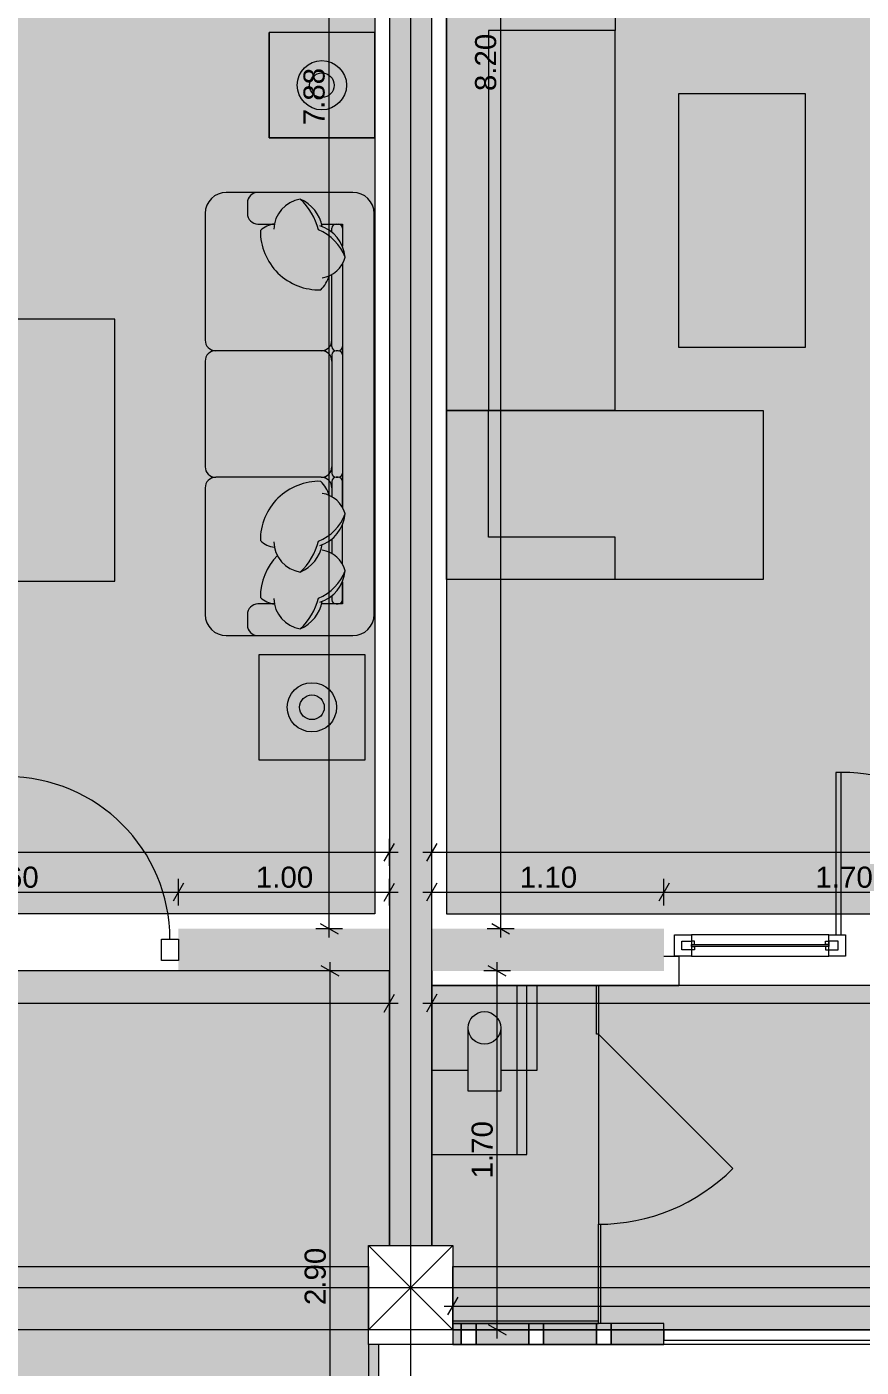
# Model space of a CAD drawing. Header units: millimetres. Extents: x 475616349 to 476941521, y 4620115302 to 4621446928.
# Drawn here: x 476502821 to 476506772, y 4620564558 to 4620570909 of the extents above; entities that cross this region are included whole.
import ezdxf

# ---------------------------------------------------------------- set-up
doc = ezdxf.new("R2010")
doc.units = ezdxf.units.MM
doc.header["$MEASUREMENT"] = 0
for name, color, linetype, lineweight in [('2D Drafting - General_Pen_No__1_Pen_No__7', 7, 'Continuous', 0), ('2D Drafting - General_Pen_No__250_Pen_No__7_Pen_No__250', 7, 'Continuous', 0), ('2D Drafting - General_Pen_No__250_Pen_No__7_Pen_No__7', 7, 'Continuous', 0), ('2D Drafting - General_Pen_No__7_Pen_No__250', 7, 'Continuous', 0), ('2D Drafting - General_Pen_No__7_Pen_No__7_Pen_No__7', 7, 'Continuous', 0), ('Doors_Pen_No__7_Pen_No__7_Pen_No__7', 7, 'Continuous', 0), ('G-Anno-Nplt_Pen_No__151', 151, 'Continuous', 0), ('G-Anno-Nplt_Pen_No__255', 255, 'Continuous', 0), ('G-Anno-Nplt_Pen_No__4', 7, 'Continuous', 0), ('gegmebi_Pen_No__1_Pen_No__7', 7, 'Continuous', 0), ('kar-panjara_Pen_No__7_Pen_No__7_Pen_No__7', 7, 'Continuous', 0), ('New_0_Pen_No__7', 7, 'Continuous', 0), ('New_2D Drafting - General_Pen_No__250_Pen_No__7_Pen_No__255', 255, 'Continuous', 0), ('New_2D Drafting - General_Pen_No__2_Pen_No__250', 7, 'Continuous', 0), ('New_aveji_Pen_No__7', 7, 'Continuous', 0), ('New_G-Anno-Nplt_Pen_No__250', 7, 'Continuous', 0), ('New_G-Anno-Nplt_Pen_No__4', 7, 'Continuous', 0), ('New_reg_nak_Pen_No__250', 7, 'Continuous', 0), ('New_reg_nak_Pen_No__7', 7, 'Continuous', 0), ('New_Structural - Bearing_Pen_No__250', 7, 'Continuous', 0), ('New_Structural - Bearing_Pen_No__7', 7, 'Continuous', 0), ('New_zoma_Pen_No__4', 7, 'Continuous', 0), ('New_zoma_Pen_No__7', 7, 'Continuous', 0), ('zoma_Pen_No__142', 142, 'Continuous', 0), ('zoma_Pen_No__5_Pen_No__5', 5, 'Continuous', 0)]:
    doc.layers.add(name, color=color, linetype=linetype, lineweight=lineweight)
doc.layers.add('New_zoma', color=7, linetype='Continuous')
doc.layers.add('zoma', color=7, linetype='Continuous')
doc.styles.add('GENERATED_STYLE_1', font='arial.ttf')
doc.styles.add('GENERATED_STYLE_2', font='arial.ttf')
doc.dimstyles.new('GENERATED_STYLE__1', dxfattribs={"dimtxt": 200, "dimasz": 64.421331, "dimexe": 0.18, "dimexo": 3, "dimgap": 0.09, "dimtad": 1, "dimtih": 1, "dimtoh": 1, "dimlfac": 0.001, "dimzin": 0, "dimdsep": 46, "dimtxsty": 'GENERATED_STYLE_2', "dimblk": 'ARROWHEAD_2', "dimblk1": 'ARROWHEAD_2', "dimblk2": 'ARROWHEAD_2', "dimcen": 0.09, "dimclrd": 142, "dimclre": 142, "dimclrt": 142, "dimadec": 0, "dimazin": 0, "dimtfac": 1, "dimtdec": 4, "dimtmove": 0, "dimatfit": 3, "dimfxl": 1, "dimtolj": 1, "dimtzin": 0, "dimarcsym": 0})
doc.dimstyles.new('GENERATED_STYLE__18', dxfattribs={"dimtxt": 100, "dimasz": 64.421331, "dimexe": 0.18, "dimexo": 3, "dimgap": 0.09, "dimtad": 1, "dimtih": 1, "dimtoh": 1, "dimlfac": 0.001, "dimzin": 0, "dimdsep": 46, "dimtxsty": 'GENERATED_STYLE_1', "dimblk": 'ARROWHEAD_2', "dimblk1": 'ARROWHEAD_2', "dimblk2": 'ARROWHEAD_2', "dimcen": 0.09, "dimclrd": 7, "dimclre": 7, "dimclrt": 7, "dimadec": 0, "dimazin": 0, "dimtfac": 1, "dimtdec": 4, "dimtmove": 0, "dimatfit": 3, "dimfxl": 1, "dimtolj": 1, "dimtzin": 0, "dimarcsym": 0})
doc.dimstyles.new('GENERATED_STYLE__19', dxfattribs={"dimtxt": 100, "dimasz": 64.421331, "dimexe": 0.18, "dimexo": 3, "dimgap": 0.09, "dimtad": 1, "dimlfac": 0.001, "dimzin": 0, "dimdsep": 46, "dimtxsty": 'GENERATED_STYLE_1', "dimblk": 'ARROWHEAD_2', "dimblk1": 'ARROWHEAD_2', "dimblk2": 'ARROWHEAD_2', "dimcen": 0.09, "dimclrd": 7, "dimclre": 7, "dimclrt": 7, "dimadec": 0, "dimazin": 0, "dimtfac": 1, "dimtdec": 4, "dimtmove": 0, "dimatfit": 3, "dimfxl": 1, "dimtolj": 1, "dimtzin": 0, "dimarcsym": 0})
doc.dimstyles.new('GENERATED_STYLE__47', dxfattribs={"dimtxt": 0.18, "dimasz": 364.8, "dimexe": 0.18, "dimexo": 0.0625, "dimgap": 0.09, "dimtad": 0, "dimtih": 1, "dimtoh": 1, "dimdec": 4, "dimzin": 0, "dimdsep": 46, "dimcen": 0.09, "dimadec": 0, "dimazin": 0, "dimtfac": 1, "dimtdec": 4, "dimtmove": 0, "dimatfit": 3, "dimldrblk": 'ARROWHEAD_11', "dimfxl": 1, "dimtolj": 1, "dimtzin": 0, "dimarcsym": 0})

# ---------------------------------------------------------------- blocks, each defined once
blk = doc.blocks.new('*D1475', base_point=(476577134.1, 4620325125.7))
at = {"layer": 'zoma_Pen_No__142', "color": 142, "linetype": 'Continuous', "lineweight": 0, "transparency": 16777216}
for p, q in [((476497938.4, 4620535777.6), (476497938.4, 4620535904.8)), ((476504438.4, 4620535777.6), (476504438.4, 4620535904.8)), ((476497962.8, 4620535883.6), (476497913.9, 4620535798.8)), ((476497938.4, 4620535841.2), (476504438.4, 4620535841.2)), ((476504462.8, 4620535883.6), (476504413.9, 4620535798.8))]:
    blk.add_line(p, q, dxfattribs=at)
at = {"layer": 'zoma_Pen_No__142', "color": 142, "lineweight": 0, "transparency": 16777216, "char_height": 200, "attachment_point": 7, "style": 'GENERATED_STYLE_2'}
for s, insert in [('\\A1;{\\pql;\\fArial CYR|b0|i0|c204|p34;6.50}', (476500922.3, 4620535881.2)), ('\\A1;{\\pql;\\fArial CYR|b0|i0|c204|p34;0.40}', (476503881.8, 4620535881.2))]:
    blk.add_mtext(s, dxfattribs=dict(at, insert=insert))
blk = doc.blocks.new('ARROWHEAD_2')
at = {"color": 0, "linetype": 'Continuous', "lineweight": 0}
for p, q in [((0, 0), (-1, 0)), ((-0.378, -0.655), (0.378, 0.655))]:
    blk.add_line(p, q, dxfattribs=at)
blk = doc.blocks.new('*D1476', base_point=(476577134.1, 4620325125.7))
at = {"layer": 'zoma_Pen_No__142', "color": 142, "linetype": 'Continuous', "lineweight": 0, "transparency": 16777216}
for p, q in [((476504438.4, 4620535777.6), (476504438.4, 4620535904.8)), ((476504838.4, 4620535777.6), (476504838.4, 4620535904.8)), ((476504462.8, 4620535883.6), (476504413.9, 4620535798.8)), ((476504438.4, 4620535841.2), (476504838.4, 4620535841.2)), ((476504862.8, 4620535883.6), (476504813.9, 4620535798.8))]:
    blk.add_line(p, q, dxfattribs=at)
blk = doc.blocks.new('*D1477', base_point=(476577134.1, 4620325125.7))
at = {"layer": 'zoma_Pen_No__142', "color": 142, "linetype": 'Continuous', "lineweight": 0, "transparency": 16777216}
for p, q in [((476504838.4, 4620535777.6), (476504838.4, 4620535904.8)), ((476511338.4, 4620535777.6), (476511338.4, 4620535904.8)), ((476504862.8, 4620535883.6), (476504813.9, 4620535798.8)), ((476504838.4, 4620535841.2), (476511338.4, 4620535841.2)), ((476511362.8, 4620535883.6), (476511313.9, 4620535798.8))]:
    blk.add_line(p, q, dxfattribs=at)
at = {"layer": 'zoma_Pen_No__142', "color": 142, "lineweight": 0, "transparency": 16777216, "char_height": 200, "attachment_point": 7, "style": 'GENERATED_STYLE_2'}
for s, insert in [('\\A1;{\\pql;\\fArial CYR|b0|i0|c204|p34;6.50}', (476507822.3, 4620535881.2)), ('\\A1;{\\pql;\\fArial CYR|b0|i0|c204|p34;0.40}', (476510781.8, 4620535881.2))]:
    blk.add_mtext(s, dxfattribs=dict(at, insert=insert))
blk = doc.blocks.new('*D1691', base_point=(476577134.1, 4620325125.7))
at = {"layer": 'New_zoma_Pen_No__4', "color": 7, "linetype": 'Continuous', "lineweight": 0, "transparency": 16777216}
for p, q in [((476504300.4, 4620566411.1), (476504215.7, 4620566460)), ((476504258, 4620566435.6), (476504258, 4620566477)), ((476504321.6, 4620566435.6), (476504194.5, 4620566435.6)), ((476504258, 4620563535.8), (476504258, 4620566435.6)), ((476504321.6, 4620563535.8), (476504194.5, 4620563535.8)), ((476504215.7, 4620563560.2), (476504300.4, 4620563511.3)), ((476504258, 4620563494.3), (476504258, 4620563535.8))]:
    blk.add_line(p, q, dxfattribs=at)
at = {"layer": 'New_zoma_Pen_No__7', "color": 7, "lineweight": 0, "transparency": 16777216, "insert": (476504238, 4620564852.6), "char_height": 100, "attachment_point": 7, "rotation": 90, "style": 'GENERATED_STYLE_1'}
blk.add_mtext('\\A1;{\\pql;\\fArial|b0|i0|c0|p34;2.90}', dxfattribs=at)
blk = doc.blocks.new('*D1693', base_point=(476577134.1, 4620325125.7))
at = {"layer": 'New_zoma_Pen_No__4', "color": 7, "linetype": 'Continuous', "lineweight": 0, "transparency": 16777216}
for p, q in [((476497762.8, 4620566325.4), (476497713.9, 4620566240.6)), ((476497738.4, 4620566219.5), (476497738.4, 4620566346.6)), ((476504513.9, 4620566240.6), (476504562.8, 4620566325.4)), ((476504538.4, 4620566219.5), (476504538.4, 4620566346.6)), ((476497696.9, 4620566283), (476497738.4, 4620566283)), ((476497738.4, 4620566283), (476504538.4, 4620566283)), ((476504538.4, 4620566283), (476504579.8, 4620566283))]:
    blk.add_line(p, q, dxfattribs=at)
at = {"layer": 'New_zoma_Pen_No__7', "color": 7, "lineweight": 0, "transparency": 16777216, "insert": (476501005.3, 4620566303), "char_height": 100, "attachment_point": 7, "style": 'GENERATED_STYLE_1'}
blk.add_mtext('\\A1;{\\pql;\\fArial|b0|i0|c0|p34;6.80}', dxfattribs=at)
blk = doc.blocks.new('*D1697', base_point=(476577134.1, 4620325125.7))
at = {"layer": 'New_zoma_Pen_No__4', "color": 7, "linetype": 'Continuous', "lineweight": 0, "transparency": 16777216}
for p, q in [((476501963.1, 4620566850.8), (476501914.2, 4620566766.1)), ((476501938.7, 4620566744.9), (476501938.7, 4620566872)), ((476503563.1, 4620566850.8), (476503514.2, 4620566766.1)), ((476503538.7, 4620566744.9), (476503538.7, 4620566872)), ((476501938.7, 4620566808.4), (476503538.7, 4620566808.4))]:
    blk.add_line(p, q, dxfattribs=at)
at = {"layer": 'New_zoma_Pen_No__7', "color": 7, "lineweight": 0, "transparency": 16777216, "insert": (476502605.6, 4620566828.4), "char_height": 100, "attachment_point": 7, "style": 'GENERATED_STYLE_1'}
blk.add_mtext('\\A1;{\\pql;\\fArial|b0|i0|c0|p34;1.60}', dxfattribs=at)
blk = doc.blocks.new('*D1698', base_point=(476577134.1, 4620325125.7))
at = {"layer": 'New_zoma_Pen_No__4', "color": 7, "linetype": 'Continuous', "lineweight": 0, "transparency": 16777216}
for p, q in [((476503563.1, 4620566850.8), (476503514.2, 4620566766.1)), ((476503538.7, 4620566744.9), (476503538.7, 4620566872)), ((476504513.9, 4620566766.1), (476504562.8, 4620566850.8)), ((476504538.4, 4620566744.9), (476504538.4, 4620566872)), ((476503538.7, 4620566808.4), (476504538.4, 4620566808.4)), ((476504538.4, 4620566808.4), (476504579.8, 4620566808.4))]:
    blk.add_line(p, q, dxfattribs=at)
at = {"layer": 'New_zoma_Pen_No__7', "color": 7, "lineweight": 0, "transparency": 16777216, "insert": (476503905.5, 4620566828.4), "char_height": 100, "attachment_point": 7, "style": 'GENERATED_STYLE_1'}
blk.add_mtext('\\A1;{\\pql;\\fArial|b0|i0|c0|p34;1.00}', dxfattribs=at)
blk = doc.blocks.new('*D1699', base_point=(476577134.1, 4620325125.7))
at = {"layer": 'New_zoma_Pen_No__4', "color": 7, "linetype": 'Continuous', "lineweight": 0, "transparency": 16777216}
for p, q in [((476497762.8, 4620567040), (476497713.9, 4620566955.2)), ((476497738.4, 4620566934), (476497738.4, 4620567061.2)), ((476504513.9, 4620566955.2), (476504562.8, 4620567040)), ((476504538.4, 4620566934), (476504538.4, 4620567061.2)), ((476497696.9, 4620566997.6), (476497738.4, 4620566997.6)), ((476497738.4, 4620566997.6), (476504538.4, 4620566997.6)), ((476504538.4, 4620566997.6), (476504579.8, 4620566997.6))]:
    blk.add_line(p, q, dxfattribs=at)
at = {"layer": 'New_zoma_Pen_No__7', "color": 7, "lineweight": 0, "transparency": 16777216, "insert": (476501005.3, 4620567017.6), "char_height": 100, "attachment_point": 7, "style": 'GENERATED_STYLE_1'}
blk.add_mtext('\\A1;{\\pql;\\fArial|b0|i0|c0|p34;6.80}', dxfattribs=at)
blk = doc.blocks.new('*D1701', base_point=(476577134.1, 4620325125.7))
at = {"layer": 'New_zoma_Pen_No__4', "color": 7, "linetype": 'Continuous', "lineweight": 0, "transparency": 16777216}
for p, q in [((476504316.2, 4620574514.5), (476504189.1, 4620574514.5)), ((476504295, 4620574490.1), (476504210.2, 4620574539)), ((476504252.6, 4620574514.5), (476504252.6, 4620574556)), ((476504252.6, 4620566635.6), (476504252.6, 4620574514.5)), ((476504316.2, 4620566635.6), (476504189.1, 4620566635.6)), ((476504210.2, 4620566660), (476504295, 4620566611.1)), ((476504252.6, 4620566594.1), (476504252.6, 4620566635.6))]:
    blk.add_line(p, q, dxfattribs=at)
at = {"layer": 'New_zoma_Pen_No__7', "color": 7, "lineweight": 0, "transparency": 16777216, "insert": (476504232.6, 4620570442), "char_height": 100, "attachment_point": 7, "rotation": 90, "style": 'GENERATED_STYLE_1'}
blk.add_mtext('\\A1;{\\pql;\\fArial|b0|i0|c0|p34;7.88}', dxfattribs=at)
blk = doc.blocks.new('*D1710', base_point=(476577134.1, 4620325125.7))
at = {"layer": 'New_zoma_Pen_No__4', "color": 7, "linetype": 'Continuous', "lineweight": 0, "transparency": 16777216}
for p, q in [((476504762.8, 4620566325.4), (476504713.9, 4620566240.6)), ((476504738.4, 4620566219.5), (476504738.4, 4620566346.6)), ((476511413.9, 4620566240.6), (476511462.8, 4620566325.4)), ((476511438.4, 4620566219.5), (476511438.4, 4620566346.6)), ((476504696.9, 4620566283), (476504738.4, 4620566283)), ((476504738.4, 4620566283), (476511438.4, 4620566283)), ((476511438.4, 4620566283), (476511479.8, 4620566283))]:
    blk.add_line(p, q, dxfattribs=at)
at = {"layer": 'New_zoma_Pen_No__7', "color": 7, "lineweight": 0, "transparency": 16777216, "insert": (476507955.3, 4620566303), "char_height": 100, "attachment_point": 7, "style": 'GENERATED_STYLE_1'}
blk.add_mtext('\\A1;{\\pql;\\fArial|b0|i0|c0|p34;6.70}', dxfattribs=at)
blk = doc.blocks.new('*D1712', base_point=(476577134.1, 4620325125.7))
at = {"layer": 'New_zoma_Pen_No__4', "color": 7, "linetype": 'Continuous', "lineweight": 0, "transparency": 16777216}
for p, q in [((476505091.1, 4620566411.1), (476505006.3, 4620566460)), ((476505048.7, 4620566435.6), (476505048.7, 4620566477)), ((476505112.3, 4620566435.6), (476504985.1, 4620566435.6)), ((476505048.7, 4620564735.6), (476505048.7, 4620566435.6)), ((476505112.3, 4620564735.6), (476504985.1, 4620564735.6)), ((476505006.3, 4620564760), (476505091.1, 4620564711.1)), ((476505048.7, 4620564694.1), (476505048.7, 4620564735.6))]:
    blk.add_line(p, q, dxfattribs=at)
at = {"layer": 'New_zoma_Pen_No__7', "color": 7, "lineweight": 0, "transparency": 16777216, "insert": (476505028.7, 4620565452.5), "char_height": 100, "attachment_point": 7, "rotation": 90, "style": 'GENERATED_STYLE_1'}
blk.add_mtext('\\A1;{\\pql;\\fArial|b0|i0|c0|p34;1.70}', dxfattribs=at)
blk = doc.blocks.new('*D1713', base_point=(476577134.1, 4620325125.7))
at = {"layer": 'New_zoma_Pen_No__4', "color": 7, "linetype": 'Continuous', "lineweight": 0, "transparency": 16777216}
for p, q in [((476504862.8, 4620564890.5), (476504813.9, 4620564805.7)), ((476504838.4, 4620564784.5), (476504838.4, 4620564911.7)), ((476511313.9, 4620564805.7), (476511362.8, 4620564890.5)), ((476511338.4, 4620564784.5), (476511338.4, 4620564911.7)), ((476504796.9, 4620564848.1), (476504838.4, 4620564848.1)), ((476504838.4, 4620564848.1), (476511338.4, 4620564848.1)), ((476511338.4, 4620564848.1), (476511379.8, 4620564848.1))]:
    blk.add_line(p, q, dxfattribs=at)
at = {"layer": 'New_zoma_Pen_No__7', "color": 7, "lineweight": 0, "transparency": 16777216, "insert": (476507955.3, 4620564868.1), "char_height": 100, "attachment_point": 7, "style": 'GENERATED_STYLE_1'}
blk.add_mtext('\\A1;{\\pql;\\fArial|b0|i0|c0|p34;6.50}', dxfattribs=at)
blk = doc.blocks.new('*D1714', base_point=(476577134.1, 4620325125.7))
at = {"layer": 'New_zoma_Pen_No__4', "color": 7, "linetype": 'Continuous', "lineweight": 0, "transparency": 16777216}
for p, q in [((476504762.8, 4620567040), (476504713.9, 4620566955.2)), ((476504738.4, 4620566934), (476504738.4, 4620567061.2)), ((476511413.9, 4620566955.2), (476511462.8, 4620567040)), ((476511438.4, 4620566934), (476511438.4, 4620567061.2)), ((476504696.9, 4620566997.6), (476504738.4, 4620566997.6)), ((476504738.4, 4620566997.6), (476511438.4, 4620566997.6)), ((476511438.4, 4620566997.6), (476511479.8, 4620566997.6))]:
    blk.add_line(p, q, dxfattribs=at)
at = {"layer": 'New_zoma_Pen_No__7', "color": 7, "lineweight": 0, "transparency": 16777216, "insert": (476507955.3, 4620567017.6), "char_height": 100, "attachment_point": 7, "style": 'GENERATED_STYLE_1'}
blk.add_mtext('\\A1;{\\pql;\\fArial|b0|i0|c0|p34;6.70}', dxfattribs=at)
blk = doc.blocks.new('*D1715', base_point=(476577134.1, 4620325125.7))
at = {"layer": 'New_zoma_Pen_No__4', "color": 7, "linetype": 'Continuous', "lineweight": 0, "transparency": 16777216}
for p, q in [((476504762.8, 4620566850.8), (476504713.9, 4620566766.1)), ((476504738.4, 4620566744.9), (476504738.4, 4620566872)), ((476505862.8, 4620566850.8), (476505813.9, 4620566766.1)), ((476505838.4, 4620566744.9), (476505838.4, 4620566872)), ((476504696.9, 4620566808.4), (476504738.4, 4620566808.4)), ((476504738.4, 4620566808.4), (476505838.4, 4620566808.4))]:
    blk.add_line(p, q, dxfattribs=at)
at = {"layer": 'New_zoma_Pen_No__7', "color": 7, "lineweight": 0, "transparency": 16777216, "insert": (476505155.3, 4620566828.4), "char_height": 100, "attachment_point": 7, "style": 'GENERATED_STYLE_1'}
blk.add_mtext('\\A1;{\\pql;\\fArial|b0|i0|c0|p34;1.10}', dxfattribs=at)
blk = doc.blocks.new('*D1716', base_point=(476577134.1, 4620325125.7))
at = {"layer": 'New_zoma_Pen_No__4', "color": 7, "linetype": 'Continuous', "lineweight": 0, "transparency": 16777216}
for p, q in [((476505862.8, 4620566850.8), (476505813.9, 4620566766.1)), ((476505838.4, 4620566744.9), (476505838.4, 4620566872)), ((476507562.9, 4620566850.8), (476507514, 4620566766.1)), ((476507538.5, 4620566744.9), (476507538.5, 4620566872)), ((476505838.4, 4620566808.4), (476507538.5, 4620566808.4))]:
    blk.add_line(p, q, dxfattribs=at)
at = {"layer": 'New_zoma_Pen_No__7', "color": 7, "lineweight": 0, "transparency": 16777216, "insert": (476506555.4, 4620566828.4), "char_height": 100, "attachment_point": 7, "style": 'GENERATED_STYLE_1'}
blk.add_mtext('\\A1;{\\pql;\\fArial|b0|i0|c0|p34;1.70}', dxfattribs=at)
blk = doc.blocks.new('*D1722', base_point=(476577134.1, 4620325125.7))
at = {"layer": 'New_zoma_Pen_No__4', "color": 7, "linetype": 'Continuous', "lineweight": 0, "transparency": 16777216}
for p, q in [((476505128.7, 4620574838.8), (476505001.6, 4620574838.8)), ((476505107.5, 4620574814.4), (476505022.8, 4620574863.3)), ((476505065.1, 4620574838.8), (476505065.1, 4620574880.3)), ((476505065.1, 4620566635.6), (476505065.1, 4620574838.8)), ((476505128.7, 4620566635.6), (476505001.6, 4620566635.6)), ((476505022.8, 4620566660), (476505107.5, 4620566611.1)), ((476505065.1, 4620566594.1), (476505065.1, 4620566635.6))]:
    blk.add_line(p, q, dxfattribs=at)
at = {"layer": 'New_zoma_Pen_No__7', "color": 7, "lineweight": 0, "transparency": 16777216, "insert": (476505045.1, 4620570604.2), "char_height": 100, "attachment_point": 7, "rotation": 90, "style": 'GENERATED_STYLE_1'}
blk.add_mtext('\\A1;{\\pql;\\fArial|b0|i0|c0|p34;8.20}', dxfattribs=at)
blk = doc.blocks.new('ARROWHEAD_11')
at = {"color": 0, "linetype": 'Continuous', "lineweight": 0}
blk.add_line((0, 0), (-1, 0), dxfattribs=at)
at = {"color": 0, "linetype": 'Continuous', "lineweight": 0, "const_width": 0.25, "flags": 128}
blk.add_lwpolyline([(-0.125, 0, 1), (0.125, 0, 1)], format="xyb", close=True, dxfattribs=at)

msp = doc.modelspace()

# ---------------------------------------------------------------- hatches: boundary and pattern name
at = {"layer": '2D Drafting - General_Pen_No__250_Pen_No__7_Pen_No__7', "linetype": 'Continuous', "lineweight": 0}
for points in [[(476504738.366, 4620565135.567), (476504738.366, 4620571635.567), (476504538.366, 4620571635.567), (476504538.366, 4620565135.567)], [(476504538.366, 4620566435.567), (476503538.66, 4620566435.567), (476503538.66, 4620566635.567), (476504538.366, 4620566635.567)], [(476505838.366, 4620566435.567), (476505838.366, 4620566635.567), (476504738.366, 4620566635.567), (476504738.366, 4620566435.567)], [(476505528.449, 4620566365.906), (476505528.449, 4620566135.563), (476505518.449, 4620566135.563), (476505518.449, 4620566365.906)], [(476505538.46, 4620565235.563), (476505538.46, 4620564765.567), (476505528.46, 4620564765.567), (476505528.46, 4620565235.563)], [(476505528.46, 4620564775.567), (476504838.46, 4620564775.567), (476504838.46, 4620564765.567), (476505528.46, 4620564765.567)]]:
    msp.add_hatch(color=7, dxfattribs=at).paths.add_polyline_path(points)
at = {"layer": 'G-Anno-Nplt_Pen_No__151', "linetype": 'Continuous', "lineweight": 0, "true_color": 0x1f2f3f}
for points in [[(476497938.366, 4620575135.567), (476497938.366, 4620575435.567), (476498138.366, 4620575435.567), (476498138.366, 4620576505.755), (476497808.366, 4620576505.755), (476497808.366, 4620581065.567), (476501308.548, 4620581065.567), (476501308.548, 4620582165.567), (476504368.366, 4620582165.567), (476504368.366, 4620581965.567), (476504368.366, 4620578229.186), (476504368.366, 4620575305.567), (476504068.366, 4620575305.567), (476504068.366, 4620574466.266), (476504138.366, 4620574466.266), (476504138.366, 4620574364.549), (476504538.366, 4620574364.549), (476504538.366, 4620572035.567), (476504438.366, 4620572035.567), (476504438.366, 4620571755.567), (476504368.366, 4620571755.567), (476504368.366, 4620571565.567), (476504468.366, 4620571565.567), (476504468.366, 4620566705.567), (476497808.366, 4620566705.567), (476497808.366, 4620570675.379), (476498208.366, 4620570675.379), (476498208.366, 4620571805.567), (476498008.366, 4620571805.567), (476498008.366, 4620572105.567), (476497808.366, 4620572105.567), (476497808.366, 4620574408.403), (476497738.366, 4620574408.403), (476497738.366, 4620575135.567)], [(476504908.366, 4620571565.567), (476504808.366, 4620571565.567), (476504808.366, 4620566705.567), (476511368.366, 4620566705.567), (476511368.366, 4620571565.567), (476511268.366, 4620571565.567), (476511268.366, 4620572105.567), (476511368.366, 4620572105.567), (476511368.366, 4620572786.911), (476511438.366, 4620572786.911), (476511438.366, 4620574838.824), (476510748.178, 4620574838.824), (476510748.178, 4620575238.825), (476509848.328, 4620575238.825), (476509848.328, 4620575168.824), (476505648.554, 4620575168.824), (476505648.554, 4620574768.824), (476504808.366, 4620574768.824), (476504808.366, 4620572105.567), (476504908.366, 4620572105.567)]]:
    msp.add_hatch(color=169, dxfattribs=at).paths.add_polyline_path(points)
at = {"layer": 'G-Anno-Nplt_Pen_No__255', "linetype": 'Continuous', "lineweight": 0, "true_color": 0x3f3f3f}
for points in [[(476504538.366, 4620566435.567), (476497738.366, 4620566435.567), (476497738.366, 4620565135.567), (476497938.366, 4620565135.567), (476497938.366, 4620564735.567), (476498588.366, 4620564735.567), (476498638.367, 4620564735.567), (476498638.367, 4620564665.58), (476498588.366, 4620564665.58), (476498588.366, 4620563535.824), (476504488.366, 4620563535.775), (476504488.366, 4620564665.567), (476504438.366, 4620564665.567), (476504438.366, 4620565135.567), (476504538.366, 4620565135.567)], [(476511438.366, 4620566365.906), (476504738.366, 4620566365.906), (476504738.366, 4620565135.567), (476504838.366, 4620565135.567), (476504838.366, 4620564735.567), (476511338.366, 4620564735.567), (476511338.366, 4620565135.567), (476511438.366, 4620565135.567)]]:
    msp.add_hatch(color=250, dxfattribs=at).paths.add_polyline_path(points)
at = {"layer": 'New_2D Drafting - General_Pen_No__250_Pen_No__7_Pen_No__255', "linetype": 'Continuous', "lineweight": 0}
for points in [[(476504738.365, 4620566365.911), (476505238.365, 4620566365.906), (476505238.362, 4620565965.911), (476505065.377, 4620565965.912), (476505065.376, 4620565865.91), (476504911.35, 4620565865.911), (476504911.351, 4620565965.914), (476504738.362, 4620565965.915)], [(476504738.365, 4620566365.911), (476505188.365, 4620566365.911), (476505188.366, 4620565565.911), (476504738.366, 4620565565.911)]]:
    msp.add_hatch(color=255, dxfattribs=at).paths.add_polyline_path(points)
at = {"layer": 'New_G-Anno-Nplt_Pen_No__250', "linetype": 'Continuous', "lineweight": 0, "true_color": 0x000000}
for points in [[(476504878.366, 4620564765.567), (476504838.366, 4620564765.567), (476504838.366, 4620564665.567), (476504878.366, 4620564665.567)], [(476504948.366, 4620564665.567), (476505198.366, 4620564665.567), (476505198.366, 4620564765.567), (476504948.366, 4620564765.567)], [(476505518.366, 4620564765.567), (476505268.366, 4620564765.567), (476505268.366, 4620564665.567), (476505518.366, 4620564665.567)], [(476505588.366, 4620564665.567), (476505838.366, 4620564665.567), (476505838.366, 4620564765.567), (476505588.366, 4620564765.567)]]:
    msp.add_hatch(color=18, dxfattribs=at).paths.add_polyline_path(points)

# ---------------------------------------------------------------- linework, layer by layer
at = {"layer": '2D Drafting - General_Pen_No__1_Pen_No__7', "color": 7, "linetype": 'Continuous', "lineweight": 0}
for p, q in [((476504438.366, 4620564735.567), (476504838.366, 4620565135.567)), ((476504838.366, 4620564735.567), (476504438.366, 4620565135.567))]:
    msp.add_line(p, q, dxfattribs=at)
at = {"layer": '2D Drafting - General_Pen_No__1_Pen_No__7', "color": 7, "linetype": 'Continuous', "lineweight": 0, "flags": 128}
for points in [[(476504838.366, 4620564735.567), (476504438.366, 4620564735.567), (476504438.366, 4620565135.567), (476504838.366, 4620565135.567)], [(476504438.366, 4620564735.567), (476497938.366, 4620564735.567), (476497938.366, 4620565035.567), (476504438.366, 4620565035.567)], [(476511338.366, 4620564735.567), (476504838.366, 4620564735.567), (476504838.366, 4620565035.567), (476511338.366, 4620565035.567)]]:
    msp.add_lwpolyline(points, close=True, dxfattribs=at)
at = {"layer": '2D Drafting - General_Pen_No__250_Pen_No__7_Pen_No__250', "color": 7, "linetype": 'Continuous', "lineweight": 0, "flags": 128}
for points in [[(476504738.366, 4620565135.567), (476504738.366, 4620571635.567), (476504538.366, 4620571635.567), (476504538.366, 4620565135.567)], [(476505528.449, 4620566365.906), (476505528.449, 4620566135.563), (476505518.449, 4620566135.563), (476505518.449, 4620566365.906)], [(476505538.46, 4620565235.563), (476505538.46, 4620564765.567), (476505528.46, 4620564765.567), (476505528.46, 4620565235.563)], [(476505528.46, 4620564775.567), (476504838.46, 4620564775.567), (476504838.46, 4620564765.567), (476505528.46, 4620564765.567)]]:
    msp.add_lwpolyline(points, close=True, dxfattribs=at)
at = {"layer": '2D Drafting - General_Pen_No__7_Pen_No__250', "color": 7, "linetype": 'Continuous', "lineweight": 0, "flags": 128}
msp.add_lwpolyline([(476505838.46, 4620566506.163), (476505908.475, 4620566506.163), (476505908.474, 4620566365.901)], dxfattribs=at)
at = {"layer": '2D Drafting - General_Pen_No__7_Pen_No__7_Pen_No__7', "color": 7, "linetype": 'Continuous', "lineweight": 0, "flags": 128}
msp.add_lwpolyline([(476505968.475, 4620566506.165), (476506618.475, 4620566506.194), (476506618.471, 4620566606.133), (476505968.471, 4620566606.104)], close=True, dxfattribs=at)
at = {"layer": '2D Drafting - General_Pen_No__7_Pen_No__7_Pen_No__7', "color": 7, "linetype": 'Continuous', "lineweight": 0}
for centre in [(476502728.344, 4620566585.463), (476506678.16, 4620566606.146)]:
    msp.add_arc(centre, 770.311, 0.005711, 90.0025313, dxfattribs=at)
at = {"layer": 'Doors_Pen_No__7_Pen_No__7_Pen_No__7', "color": 7, "linetype": 'Continuous', "lineweight": 0, "flags": 128}
msp.add_lwpolyline([(476506651.493, 4620566606.145), (476506678.16, 4620566606.146), (476506678.126, 4620567376.457), (476506651.459, 4620567376.456)], close=True, dxfattribs=at)
at = {"layer": 'G-Anno-Nplt_Pen_No__4', "color": 7, "linetype": 'Continuous', "lineweight": 0, "flags": 128}
msp.add_lwpolyline([(476504368.366, 4620578229.186), (476504368.366, 4620575305.567), (476504068.366, 4620575305.567), (476504068.366, 4620574466.266), (476504138.366, 4620574466.266), (476504138.366, 4620574364.549), (476504538.366, 4620574364.549), (476504538.366, 4620572035.567), (476504438.366, 4620572035.567), (476504438.366, 4620571755.567), (476504368.366, 4620571755.567), (476504368.366, 4620571565.567), (476504468.366, 4620571565.567), (476504468.366, 4620566705.567), (476497808.366, 4620566705.567)], dxfattribs=at)
for points in [[(476504908.366, 4620571565.567), (476504808.366, 4620571565.567), (476504808.366, 4620566705.567), (476511368.366, 4620566705.567), (476511368.366, 4620571565.567), (476511268.366, 4620571565.567), (476511268.366, 4620572105.567), (476511368.366, 4620572105.567), (476511368.366, 4620572786.911), (476511438.366, 4620572786.911), (476511438.366, 4620574838.824), (476510748.178, 4620574838.824), (476510748.178, 4620575238.825), (476509848.328, 4620575238.825), (476509848.328, 4620575168.824), (476505648.554, 4620575168.824), (476505648.554, 4620574768.824), (476504808.366, 4620574768.824), (476504808.366, 4620572105.567), (476504908.366, 4620572105.567)], [(476504538.366, 4620566435.567), (476497738.366, 4620566435.567), (476497738.366, 4620565135.567), (476497938.366, 4620565135.567), (476497938.366, 4620564735.567), (476498588.366, 4620564735.567), (476498638.367, 4620564735.567), (476498638.367, 4620564665.58), (476498588.366, 4620564665.58), (476498588.366, 4620563535.824), (476504488.366, 4620563535.775), (476504488.366, 4620564665.567), (476504438.366, 4620564665.567), (476504438.366, 4620565135.567), (476504538.366, 4620565135.567)], [(476511438.366, 4620566365.906), (476504738.366, 4620566365.906), (476504738.366, 4620565135.567), (476504838.366, 4620565135.567), (476504838.366, 4620564735.567), (476511338.366, 4620564735.567), (476511338.366, 4620565135.567), (476511438.366, 4620565135.567)]]:
    msp.add_lwpolyline(points, close=True, dxfattribs=at)
at = {"layer": 'gegmebi_Pen_No__1_Pen_No__7', "color": 7, "linetype": 'Continuous', "lineweight": 0, "flags": 128}
for points in [[(476505065.377, 4620565965.912), (476505238.362, 4620565965.911), (476505238.365, 4620566365.906), (476504738.365, 4620566365.911), (476504738.362, 4620565965.915), (476504911.351, 4620565965.914)], [(476505065.378, 4620566165.911), (476505065.376, 4620565865.91), (476504911.35, 4620565865.911), (476504911.352, 4620566165.912)]]:
    msp.add_lwpolyline(points, dxfattribs=at)
at = {"layer": 'kar-panjara_Pen_No__7_Pen_No__7_Pen_No__7', "color": 7, "linetype": 'Continuous', "lineweight": 0, "flags": 128}
for points in [[(476503538.66, 4620566485.531), (476503458.66, 4620566485.528), (476503458.655, 4620566585.528), (476503538.655, 4620566585.531)], [(476505968.475, 4620566506.165), (476505888.475, 4620566506.162), (476505888.471, 4620566606.162), (476505968.471, 4620566606.165)], [(476505923.472, 4620566576.102), (476505968.472, 4620566576.104), (476505968.473, 4620566561.104), (476505968.473, 4620566551.104), (476505983.473, 4620566551.105), (476505983.474, 4620566536.105), (476505923.474, 4620566536.102)], [(476505983.472, 4620566576.105), (476505968.472, 4620566576.104), (476505968.473, 4620566561.104), (476505983.473, 4620566561.105)], [(476506603.472, 4620566576.132), (476506618.472, 4620566576.133), (476506618.473, 4620566561.133), (476506603.473, 4620566561.132)], [(476506663.472, 4620566576.135), (476506618.472, 4620566576.133), (476506618.473, 4620566561.133), (476506618.473, 4620566551.133), (476506603.473, 4620566551.132), (476506603.474, 4620566536.132), (476506663.474, 4620566536.135)], [(476506698.475, 4620566506.137), (476506618.475, 4620566506.133), (476506618.471, 4620566606.133), (476506698.471, 4620566606.137)], [(476505968.473, 4620566561.104), (476506618.473, 4620566561.133), (476506618.473, 4620566551.133), (476505968.473, 4620566551.104)]]:
    msp.add_lwpolyline(points, close=True, dxfattribs=at)
at = {"layer": 'New_0_Pen_No__7', "color": 7, "linetype": 'Continuous', "lineweight": 0}
for p, q in [((476503968.366, 4620570382.031), (476503968.366, 4620570882.031)), ((476504468.366, 4620570382.031), (476503968.366, 4620570382.031)), ((476504365.648, 4620570124.305), (476503765.648, 4620570124.305)), ((476503865.648, 4620570074.305), (476503865.648, 4620570024.305)), ((476503665.648, 4620570024.305), (476503665.648, 4620569424.305)), ((476504465.648, 4620568124.305), (476504465.648, 4620570024.305)), ((476503915.648, 4620569974.305), (476503993.117, 4620569974.305)), ((476504217.387, 4620569974.305), (476504315.648, 4620569974.305)), ((476504265.648, 4620569936.149), (476504265.648, 4620569954.305)), ((476504285.648, 4620569974.305), (476504295.648, 4620569974.305)), ((476504315.648, 4620569974.305), (476504315.648, 4620569869.119)), ((476504315.648, 4620569954.305), (476504315.648, 4620569869.119)), ((476504315.648, 4620569785.937), (476504315.648, 4620568632.021)), ((476504265.648, 4620569394.305), (476504265.648, 4620569735.59)), ((476504215.649, 4620569374.305), (476503715.649, 4620569374.305)), ((476504295.648, 4620569374.305), (476504285.648, 4620569374.305)), ((476504295.648, 4620569374.305), (476504285.648, 4620569374.305)), ((476503665.648, 4620569324.305), (476503665.648, 4620568824.305)), ((476504265.648, 4620569354.305), (476504265.648, 4620568794.305)), ((476504215.649, 4620568774.305), (476503715.649, 4620568774.305)), ((476504265.648, 4620568754.305), (476504265.648, 4620568682.368)), ((476504285.648, 4620568774.305), (476504295.648, 4620568774.305)), ((476504295.648, 4620568774.305), (476504285.648, 4620568774.305)), ((476504315.648, 4620568632.021), (476504315.648, 4620568754.305)), ((476503665.648, 4620568724.305), (476503665.648, 4620568124.305)), ((476504315.648, 4620568362.673), (476504315.648, 4620568548.839)), ((476504265.648, 4620568481.809), (476504265.648, 4620568413.02)), ((476504315.648, 4620568194.305), (476504315.648, 4620568279.491)), ((476504315.648, 4620568279.491), (476504315.648, 4620568174.305)), ((476503993.117, 4620568174.305), (476503915.648, 4620568174.305)), ((476504315.648, 4620568174.305), (476504217.387, 4620568174.305)), ((476504265.648, 4620568212.461), (476504265.648, 4620568194.305)), ((476504285.648, 4620568174.305), (476504295.648, 4620568174.305)), ((476503865.648, 4620568124.305), (476503865.648, 4620568074.305)), ((476503765.648, 4620568024.305), (476504365.648, 4620568024.305)), ((476503921.373, 4620567934.721), (476504421.373, 4620567934.721)), ((476503921.373, 4620567434.721), (476503921.373, 4620567934.721)), ((476504421.373, 4620567934.721), (476504421.373, 4620567434.721)), ((476504421.373, 4620567434.721), (476503921.373, 4620567434.721))]:
    msp.add_line(p, q, dxfattribs=at)
for points in [[(476503968.366, 4620570382.031), (476504468.366, 4620570382.031), (476504468.366, 4620570882.031), (476503968.366, 4620570882.031)], [(476502424.253, 4620568283.032), (476503238, 4620568283.032), (476503238, 4620569523.736), (476502424.253, 4620569523.736)]]:
    msp.add_lwpolyline(points, close=True, dxfattribs=at)
for centre, radius in [((476504218.366, 4620570632.031), 116.667), ((476504218.366, 4620570632.031), 58.333), ((476504171.373, 4620567684.721), 116.667), ((476504171.373, 4620567684.721), 58.333)]:
    msp.add_circle(centre, radius, dxfattribs=at)
for centre, radius, start, end in [((476503765.648, 4620570024.305), 100, 90, 180), ((476503915.648, 4620570074.305), 50, 90, 180), ((476504140.721, 4620569943.776), 150.728, 99.3928452, 177.9328273), ((476504046.096, 4620569930.004), 176.927, 10.6386663, 66.6848488), ((476503917.181, 4620569877.172), 293.149, 13.6491603, 47.2632286), ((476504365.648, 4620570024.305), 100, 0, 90), ((476503915.648, 4620570024.305), 50, 180, 270), ((476504205.185, 4620569940.672), 278.124, 179.4210672, 271.7149844), ((476504005.54, 4620569861.912), 113.183, 96.2902503, 133.8883997), ((476504120.846, 4620569740.912), 220.903, 20.2593797, 68.4317465), ((476504158.348, 4620569803.947), 170.267, 4.5331775, 72.728637), ((476504285.648, 4620569954.305), 20, 90, 180), ((476504295.648, 4620569954.305), 20, 0, 90), ((476504201.612, 4620569849.187), 130.403, 277.7680208, 345.8936054), ((476504098.142, 4620569776.021), 161.732, 315.5055255, 343.220721), ((476503715.649, 4620569424.305), 50, 180, 270), ((476503715.649, 4620569324.305), 50, 90, 180), ((476504215.649, 4620569424.305), 50, 270, 0), ((476504215.649, 4620569324.305), 50, 0, 90), ((476504285.648, 4620569394.305), 20, 180, 270), ((476504285.648, 4620569354.305), 20, 90, 180), ((476504295.648, 4620569394.305), 20, 270, 0), ((476504295.648, 4620569354.305), 20, 0, 90), ((476503715.649, 4620568824.305), 50, 180, 270), ((476504215.649, 4620568824.305), 50, 270, 0), ((476504285.648, 4620568794.305), 20, 180, 270), ((476504295.648, 4620568794.305), 20, 270, 0), ((476503715.649, 4620568724.305), 50, 90, 180), ((476504205.185, 4620568477.286), 278.124, 88.2850151, 180.5789325), ((476504098.142, 4620568641.937), 161.732, 16.7792787, 44.4944741), ((476504215.649, 4620568724.305), 50, 0, 90), ((476504285.648, 4620568754.305), 20, 90, 180), ((476504295.648, 4620568754.305), 20, 0, 90), ((476504201.612, 4620568568.772), 130.403, 14.106394, 82.2319787), ((476504120.846, 4620568677.046), 220.903, 291.5682529, 339.7406196), ((476504158.348, 4620568614.011), 170.267, 287.2713623, 355.4668219), ((476504005.54, 4620568556.046), 113.183, 226.1116003, 263.7097495), ((476504140.721, 4620568474.182), 150.728, 182.067172, 260.6071542), ((476503917.181, 4620568540.787), 293.149, 312.736771, 346.3508393), ((476504046.096, 4620568487.954), 176.927, 293.3151507, 349.3613331), ((476504201.612, 4620568299.424), 130.403, 14.1063943, 82.2319785), ((476504205.185, 4620568207.938), 278.124, 135.2882671, 180.5789324), ((476504120.846, 4620568407.698), 220.903, 291.5682532, 339.7406198), ((476504158.348, 4620568344.663), 170.267, 287.2713625, 355.466822), ((476503915.648, 4620568124.305), 50, 90, 180), ((476504005.54, 4620568286.698), 113.183, 226.1116003, 263.7097495), ((476504140.721, 4620568204.834), 150.728, 182.0671722, 260.6071544), ((476503917.181, 4620568271.439), 293.149, 312.7367709, 346.3508391), ((476504046.096, 4620568218.606), 176.927, 293.3151507, 349.3613332), ((476504285.648, 4620568194.305), 20, 180, 270), ((476504295.648, 4620568194.305), 20, 270, 0), ((476503765.648, 4620568124.305), 100, 180, 270), ((476504365.648, 4620568124.305), 100, 270, 0), ((476503915.648, 4620568074.305), 50, 180, 270)]:
    msp.add_arc(centre, radius, start, end, dxfattribs=at)
at = {"layer": 'New_aveji_Pen_No__7', "color": 7, "linetype": 'Continuous', "lineweight": 0}
for points in [[(476505607.784, 4620569090.955), (476504807.784, 4620569090.955), (476504807.784, 4620571090.955), (476505607.784, 4620571090.955), (476505607.784, 4620570890.955), (476505007.784, 4620570890.955), (476505007.784, 4620569090.955), (476505607.784, 4620569090.955), (476505607.784, 4620570890.955)], [(476505607.784, 4620568290.955), (476505607.784, 4620568490.955), (476505007.784, 4620568490.955), (476505007.784, 4620569090.955), (476506307.784, 4620569090.955), (476506307.784, 4620568290.955), (476504807.784, 4620568290.955), (476504807.784, 4620569090.955), (476505007.784, 4620569090.955)]]:
    msp.add_lwpolyline(points, dxfattribs=at)
msp.add_lwpolyline([(476505907.784, 4620569390.955), (476506507.784, 4620569390.955), (476506507.784, 4620570590.955), (476505907.784, 4620570590.955)], close=True, dxfattribs=at)
at = {"layer": 'New_G-Anno-Nplt_Pen_No__4', "color": 7, "linetype": 'Continuous', "lineweight": 0, "flags": 128}
for points in [[(476504878.366, 4620564765.567), (476504838.366, 4620564765.567), (476504838.366, 4620564665.567), (476504878.366, 4620564665.567)], [(476504948.366, 4620564665.567), (476505198.366, 4620564665.567), (476505198.366, 4620564765.567), (476504948.366, 4620564765.567)], [(476505518.366, 4620564765.567), (476505268.366, 4620564765.567), (476505268.366, 4620564665.567), (476505518.366, 4620564665.567)], [(476505588.366, 4620564665.567), (476505838.366, 4620564665.567), (476505838.366, 4620564765.567), (476505588.366, 4620564765.567)]]:
    msp.add_lwpolyline(points, close=True, dxfattribs=at)
at = {"layer": 'New_reg_nak_Pen_No__250', "color": 7, "linetype": 'Continuous', "lineweight": 0}
for p, q in [((476505142.888, 4620565565.911), (476505142.887, 4620566365.911)), ((476505528.46, 4620566135.563), (476505528.46, 4620565235.563))]:
    msp.add_line(p, q, dxfattribs=at)
at = {"layer": 'New_reg_nak_Pen_No__250', "color": 7, "linetype": 'Continuous', "lineweight": 0, "flags": 128}
for points in [[(476504738.365, 4620566365.911), (476504738.366, 4620565565.911), (476505188.366, 4620565565.911), (476505188.365, 4620566365.911)], [(476505838.366, 4620564685.567), (476510338.366, 4620564685.567), (476510338.366, 4620564735.567), (476505838.366, 4620564735.567)], [(476498588.366, 4620563535.775), (476504488.366, 4620563535.775), (476504488.366, 4620564665.567), (476504438.366, 4620564665.567), (476504438.366, 4620563585.775), (476498638.366, 4620563585.775), (476498638.366, 4620564665.58), (476498588.366, 4620564665.58)]]:
    msp.add_lwpolyline(points, close=True, dxfattribs=at)
at = {"layer": 'New_reg_nak_Pen_No__250', "color": 7, "linetype": 'Continuous', "lineweight": 0}
msp.add_circle((476504988.365, 4620566165.911), 77.013, dxfattribs=at)
at = {"layer": 'New_reg_nak_Pen_No__7', "color": 7, "linetype": 'Continuous', "lineweight": 0, "flags": 128}
for points in [[(476504738.366, 4620566435.567), (476504738.366, 4620566365.906), (476505908.474, 4620566365.901)], [(476511738.366, 4620564735.567), (476511738.366, 4620564665.567), (476504438.366, 4620564665.567), (476504438.366, 4620564735.567)]]:
    msp.add_lwpolyline(points, dxfattribs=at)
at = {"layer": 'New_Structural - Bearing_Pen_No__250', "color": 7, "linetype": 'Continuous', "lineweight": 0}
msp.add_line((476505528.449, 4620566135.563), (476506164.848, 4620565499.164), dxfattribs=at)
msp.add_arc((476505528.46, 4620566135.552), 899.988, 270, 315, dxfattribs=at)
at = {"layer": 'New_Structural - Bearing_Pen_No__7', "color": 7, "linetype": 'Continuous', "lineweight": 0}
for points in [[(476504878.366, 4620564665.567), (476504948.366, 4620564665.567), (476504948.366, 4620564765.567), (476504878.366, 4620564765.567)], [(476505198.366, 4620564665.567), (476505268.366, 4620564665.567), (476505268.366, 4620564765.567), (476505198.366, 4620564765.567)], [(476505518.366, 4620564665.567), (476505588.366, 4620564665.567), (476505588.366, 4620564765.567), (476505518.366, 4620564765.567)]]:
    msp.add_lwpolyline(points, close=True, dxfattribs=at)
at = {"layer": 'zoma_Pen_No__5_Pen_No__5', "color": 5, "linetype": 'Continuous', "lineweight": 0}
for p, q in [((476504638.366, 4620585945.164), (476504638.366, 4620561234.358)), ((476493657.815, 4620564935.567), (476543544.196, 4620564935.567)), ((476493657.815, 4620564935.567), (476543544.196, 4620564935.567))]:
    msp.add_line(p, q, dxfattribs=at)

# ---------------------------------------------------------------- dimensions: what is measured, and where the dimension line sits
at = {"layer": 'New_zoma', "color": 7, "linetype": 'Continuous', "lineweight": 0}
for base, p1, p2, picture, middle in [((476505065.14, 4620574838.825), (476504738.366, 4620566635.567), (476504738.366, 4620574838.825), '*D1722', (476504995.14, 4620570734.049)), ((476504252.632, 4620574514.549), (476504538.366, 4620566635.567), (476504138.366, 4620574514.549), '*D1701', (476504182.632, 4620570571.911)), ((476504258.045, 4620566435.567), (476504488.366, 4620563535.775), (476504538.366, 4620566435.567), '*D1691', (476504188.045, 4620564982.524)), ((476505048.689, 4620566435.567), (476504438.366, 4620564735.567), (476504738.366, 4620566435.567), '*D1712', (476504978.689, 4620565582.42))]:
    dim = msp.add_linear_dim(base=base, p1=p1, p2=p2, angle=90, dimstyle='GENERATED_STYLE__19', dxfattribs=at)
    dim.commit()
    dim.dimension.update_dxf_attribs({"geometry": picture, "text_midpoint": middle, "dimtype": 160, "text_rotation": 90})
for base, p1, p2, picture, middle in [((476504538.366, 4620566997.597), (476497738.366, 4620566635.567), (476504538.366, 4620566635.567), '*D1699', (476501135.22, 4620567067.597)), ((476511438.366, 4620566997.597), (476504738.366, 4620566635.567), (476511438.366, 4620566635.579), '*D1714', (476508085.22, 4620567067.597)), ((476503538.66, 4620566808.449), (476501938.666, 4620566635.567), (476503538.66, 4620566635.567), '*D1697', (476502735.517, 4620566878.449)), ((476504538.366, 4620566808.449), (476503538.66, 4620566635.567), (476504538.366, 4620566635.567), '*D1698', (476504035.366, 4620566878.449)), ((476505838.366, 4620566808.449), (476504738.366, 4620566635.567), (476505838.366, 4620566635.567), '*D1715', (476505285.22, 4620566878.449)), ((476507538.461, 4620566808.449), (476505838.366, 4620566635.567), (476507538.461, 4620566635.567), '*D1716', (476506685.267, 4620566878.449)), ((476504538.366, 4620566283.027), (476497738.366, 4620566435.571), (476504538.366, 4620566435.567), '*D1693', (476501135.22, 4620566353.027)), ((476511438.366, 4620566283.027), (476504738.365, 4620566283.64), (476511438.366, 4620565135.567), '*D1710', (476508085.219, 4620566353.027)), ((476511338.366, 4620564848.088), (476504838.366, 4620565135.567), (476511338.366, 4620565135.567), '*D1713', (476508085.22, 4620564918.088))]:
    dim = msp.add_linear_dim(base=base, p1=p1, p2=p2, dimstyle='GENERATED_STYLE__18', dxfattribs=at)
    dim.commit()
    dim.dimension.update_dxf_attribs({"geometry": picture, "text_midpoint": middle, "dimtype": 160})
at = {"layer": 'zoma', "color": 142, "linetype": 'Continuous', "lineweight": 0}
for base, p1, p2, picture, middle in [((476504438.366, 4620535841.197), (476497938.366, 4620568547.389), (476504438.366, 4620568947.389), '*D1475', (476501182.073, 4620535981.197)), ((476504838.366, 4620535841.197), (476504438.366, 4620568947.389), (476504838.366, 4620568947.389), '*D1476', (476504141.518, 4620535981.197)), ((476511338.366, 4620535841.197), (476504838.366, 4620568947.389), (476511338.366, 4620568947.389), '*D1477', (476508082.073, 4620535981.197))]:
    dim = msp.add_linear_dim(base=base, p1=p1, p2=p2, dimstyle='GENERATED_STYLE__1', dxfattribs=at)
    dim.commit()
    dim.dimension.update_dxf_attribs({"geometry": picture, "text_midpoint": middle, "dimtype": 160})

# ---------------------------------------------------------------- leaders
at = {"layer": 'New_2D Drafting - General_Pen_No__2_Pen_No__250', "color": 7, "linetype": 'Continuous', "lineweight": 0, "annotation_type": 0, "has_hookline": 1, "hookline_direction": 0, "text_width": 1933.333}
msp.add_leader([(476500246.699, 4620567070.358), (476500246.699, 4620559612.223), (476501346.609, 4620559612.223)], dimstyle='GENERATED_STYLE__47', dxfattribs=at)

doc.saveas('drawing.dxf')
